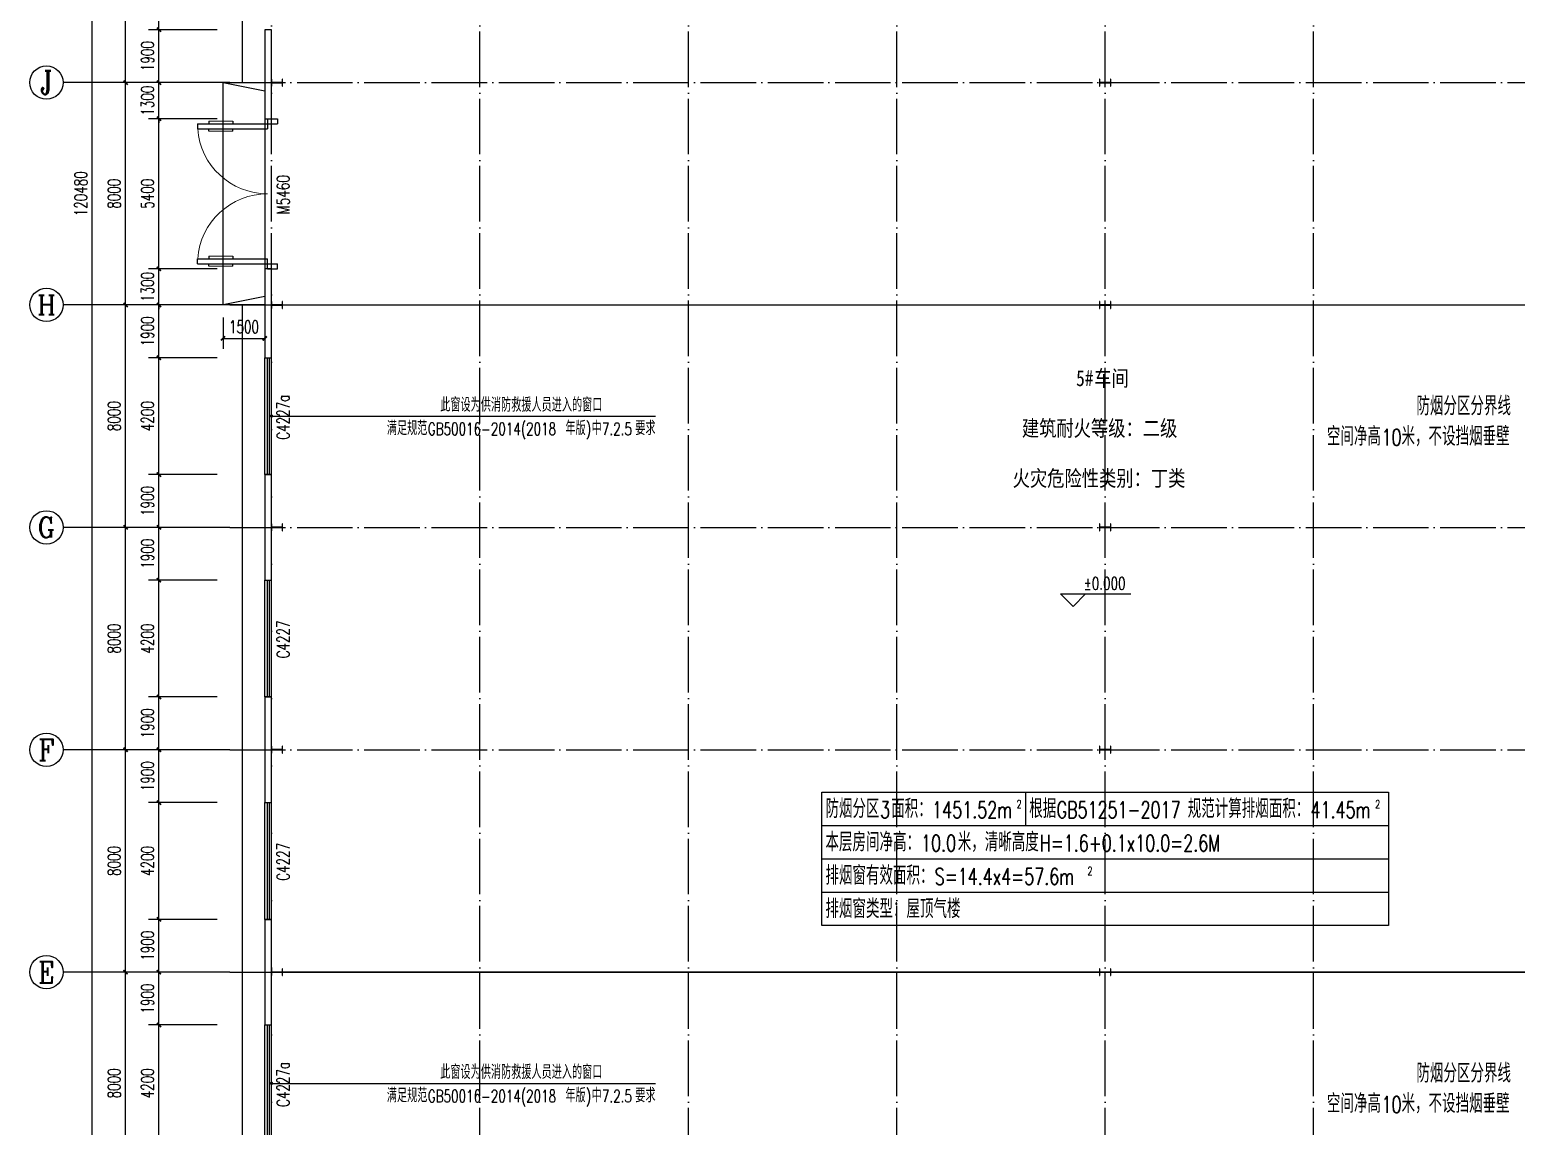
# Model space of a CAD drawing. Extents: x 14591016 to 15383666, y -730593 to -510197.
# Drawn here: x 14687266 to 14740759, y -680186 to -640743 of the extents above; entities that cross this region are included whole.
import ezdxf
from ezdxf.enums import TextEntityAlignment as Align

# ---------------------------------------------------------------- set-up
doc = ezdxf.new("R2010")
doc.units = 0
doc.header["$LTSCALE"] = 1000
doc.header["$MEASUREMENT"] = 0
doc.linetypes.add('DASH', pattern=[0.35, 0.25, -0.1])
doc.linetypes.add('DOTE', pattern=[2.42, 2, -0.2, 0.02, -0.2])
for name, color, linetype in [('AXIS', 3, 'Continuous'), ('AXIS_TEXT', 7, 'Continuous'), ('COLUMN', 2, 'Continuous'), ('DIM_ELEV', 3, 'Continuous'), ('DIM_LEAD', 3, 'Continuous'), ('DIM_SYMB', 3, 'Continuous'), ('DOTE', 1, 'DOTE'), ('PUB_DIM', 3, 'Continuous'), ('PUB_TEXT', 7, 'Continuous'), ('WALL-PARAPET', 6, 'Continuous'), ('WINDOW', 4, 'Continuous'), ('WINDOW_TEXT', 7, 'Continuous')]:
    doc.layers.add(name, color=color, linetype=linetype)
doc.styles.add('_TCH_AXIS', font='COMPLEX', dxfattribs={"bigfont": 'GBCBIG'})
doc.styles.add('_TCH_DIM', font='SIMPLEX', dxfattribs={"bigfont": 'GBCBIG'})
doc.styles.add('_TCH_DIM_T3', font='SIMPLEX', dxfattribs={"width": 0.705882, "bigfont": 'GBCBIG'})
doc.styles.add('_TCH_WINDOW', font='SIMPLEX', dxfattribs={"height": 3.5, "bigfont": 'GBCBIG'})
doc.styles.add('COMPLEX', font='COMPLEX')
doc.styles.add('YAYA', font='', dxfattribs={"width": 0.8, "height": 1})
doc.styles.get('YAYA').set_extended_font_data('SimSun')
doc.dimstyles.new('_TCH_ARCH&&150', dxfattribs={"dimtxt": 446.25, "dimasz": 150, "dimexe": 375, "dimexo": 450, "dimgap": 189.375, "dimtad": 1, "dimdec": 0, "dimzin": 0, "dimdsep": 46, "dimtxsty": '_TCH_DIM_T3', "dimblk": 'ARCHTICK', "dimcen": 0.09, "dimclrt": 7, "dimazin": 2, "dimtfac": 1, "dimtdec": 0, "dimtix": 1, "dimtmove": 2, "dimatfit": 3, "dimfxl": 0, "dimtolj": 1, "dimtzin": 0, "dimarcsym": 0})

# ---------------------------------------------------------------- blocks, each defined once
blk = doc.blocks.new('A$C797E1D2B')
at = {"layer": 'COLUMN'}
h = blk.add_hatch(color=256, dxfattribs=at)
h.paths.add_polyline_path([(125, 400), (250, 400), (250, 388), (130, 388), (130, 200), (125, 200)])
h.paths.add_polyline_path([(0, 400), (125, 400), (125, 200), (120, 200), (120, 388), (0, 388)])
h.paths.add_polyline_path([(0, 12), (120, 12), (120, 200), (125, 200), (125, 0), (0, 0)])
h.paths.add_polyline_path([(125, 200), (130, 200), (130, 12), (250, 12), (250, 0), (125, 0)])
blk.add_lwpolyline([(250, 0), (250, 12), (130, 12), (130, 388), (250, 388), (250, 400), (0, 400), (0, 388), (120, 388), (120, 12), (0, 12), (0, 0)], close=True, dxfattribs=at)
blk = doc.blocks.new('$DorLib2D$00000011')
for p, q in [((-0.4667, 0.4709), (-0.4667, -0.0625)), ((-0.4667, 0.4709), (-0.4333, 0.4709)), ((-0.4333, 0.4709), (-0.4333, 0.0042)), ((0.4333, 0.4709), (0.4333, 0.0042)), ((0.4667, 0.4709), (0.4333, 0.4709)), ((0.4667, 0.4709), (0.4667, -0.0625)), ((-0.4833, 0.3962), (-0.4667, 0.3962)), ((-0.4167, 0.3962), (-0.4333, 0.3962)), ((0.4167, 0.3962), (0.4333, 0.3962)), ((0.4833, 0.3962), (0.4667, 0.3962)), ((-0.4833, 0.2346), (-0.4667, 0.2346)), ((-0.4167, 0.2346), (-0.4333, 0.2346)), ((0.4167, 0.2346), (0.4333, 0.2346)), ((0.4833, 0.2346), (0.4667, 0.2346)), ((-0.5, 0.0042), (-0.4333, 0.0042)), ((-0.5, 0.0042), (-0.5, -0.0625)), ((0.5, 0.0042), (0.4333, 0.0042)), ((0.5, 0.0042), (0.5, -0.0625)), ((-0.5, -0.0625), (-0.4667, -0.0625)), ((0.5, -0.0625), (0.4667, -0.0625))]:
    blk.add_line(p, q)
at = {"lineweight": 13}
for p, q in [((-0.4833, 0.3962), (-0.4833, 0.2346)), ((-0.4167, 0.3962), (-0.4167, 0.2346)), ((0.4167, 0.3962), (0.4167, 0.2346)), ((0.4833, 0.3962), (0.4833, 0.2346))]:
    blk.add_line(p, q, dxfattribs=at)
for centre, start, end in [((-0.4667, 0.0042), 0, 85.90396), ((0.4667, 0.0042), 94.09604, 180)]:
    blk.add_arc(centre, 0.4667, start, end, dxfattribs=at)
blk = doc.blocks.new('$TCHSYS$WIN2D')
for p, q in [((-0.5, 0.5), (0.5, 0.5)), ((-0.5, 0.5), (-0.5, -0.5)), ((0.5, 0.5), (0.5, -0.5)), ((0.5, 0.167), (-0.5, 0.167)), ((0.5, -0.167), (-0.5, -0.167)), ((-0.5, -0.5), (0.5, -0.5))]:
    blk.add_line(p, q)
blk = doc.blocks.new('_AXISO')
blk.add_circle((0, 0), 0.5)
at = {"layer": 'AXIS_TEXT', "style": 'COMPLEX', "width": 1.041667}
blk.add_attdef('A', text='', height=0.56, dxfattribs=at).set_placement((-0.25, -0.28), (0.25, -0.28), align=Align.FIT)
blk = doc.blocks.new('_ArchTick')
at = {"color": 0, "linetype": 'ByBlock', "const_width": 0.4}
blk.add_lwpolyline([(-0.5, -0.5), (0.5, 0.5)], dxfattribs=at)
blk = doc.blocks.new('*D67')
at = {"layer": 'AXIS', "color": 0, "lineweight": -2}
for p, q in [((14694016, -586403), (14689141, -586403)), ((14689516, -706883), (14689516, -586403)), ((14694016, -706883), (14689141, -706883))]:
    blk.add_line(p, q, dxfattribs=at)
at = {"layer": 'Defpoints', "color": 0}
for p in [(14689516, -586403), (14694466, -586403), (14694466, -706883)]:
    blk.add_point(p, dxfattribs=at)
at = {"layer": 'AXIS', "color": 0, "lineweight": -2, "xscale": 150, "yscale": 150, "zscale": 150}
for p, rotation in [((14689516, -586403), 90), ((14689516, -706883), 270)]:
    blk.add_blockref('_ArchTick', p, dxfattribs=dict(at, rotation=rotation))
at = {"layer": 'AXIS', "color": 7, "insert": (14689104, -646643), "char_height": 446.2, "attachment_point": 5, "rotation": 90, "style": '_TCH_DIM_T3'}
blk.add_mtext('\\A1;120480', dxfattribs=at)
blk = doc.blocks.new('*D72')
at = {"layer": 'AXIS', "color": 0, "lineweight": -2}
for p, q in [((14694016, -674643), (14690341, -674643)), ((14690716, -682643), (14690716, -674643)), ((14694016, -682643), (14690341, -682643))]:
    blk.add_line(p, q, dxfattribs=at)
at = {"layer": 'Defpoints', "color": 0}
for p in [(14690716, -674643), (14694466, -674643), (14694466, -682643)]:
    blk.add_point(p, dxfattribs=at)
at = {"layer": 'AXIS', "color": 0, "lineweight": -2, "xscale": 150, "yscale": 150, "zscale": 150}
for p, rotation in [((14690716, -674643), 90), ((14690716, -682643), 270)]:
    blk.add_blockref('_ArchTick', p, dxfattribs=dict(at, rotation=rotation))
at = {"layer": 'AXIS', "color": 7, "insert": (14690304, -678643), "char_height": 446.2, "attachment_point": 5, "rotation": 90, "style": '_TCH_DIM_T3'}
blk.add_mtext('\\A1;8000', dxfattribs=at)
blk = doc.blocks.new('*D73')
at = {"layer": 'AXIS', "color": 0, "lineweight": -2}
for p, q in [((14694016, -666643), (14690341, -666643)), ((14690716, -674643), (14690716, -666643)), ((14694016, -674643), (14690341, -674643))]:
    blk.add_line(p, q, dxfattribs=at)
at = {"layer": 'Defpoints', "color": 0}
for p in [(14690716, -666643), (14694466, -666643), (14694466, -674643)]:
    blk.add_point(p, dxfattribs=at)
at = {"layer": 'AXIS', "color": 0, "lineweight": -2, "xscale": 150, "yscale": 150, "zscale": 150}
for p, rotation in [((14690716, -666643), 90), ((14690716, -674643), 270)]:
    blk.add_blockref('_ArchTick', p, dxfattribs=dict(at, rotation=rotation))
at = {"layer": 'AXIS', "color": 7, "insert": (14690304, -670643), "char_height": 446.2, "attachment_point": 5, "rotation": 90, "style": '_TCH_DIM_T3'}
blk.add_mtext('\\A1;8000', dxfattribs=at)
blk = doc.blocks.new('*D74')
at = {"layer": 'AXIS', "color": 0, "lineweight": -2}
for p, q in [((14694016, -658643), (14690341, -658643)), ((14690716, -666643), (14690716, -658643)), ((14694016, -666643), (14690341, -666643))]:
    blk.add_line(p, q, dxfattribs=at)
at = {"layer": 'Defpoints', "color": 0}
for p in [(14690716, -658643), (14694466, -658643), (14694466, -666643)]:
    blk.add_point(p, dxfattribs=at)
at = {"layer": 'AXIS', "color": 0, "lineweight": -2, "xscale": 150, "yscale": 150, "zscale": 150}
for p, rotation in [((14690716, -658643), 90), ((14690716, -666643), 270)]:
    blk.add_blockref('_ArchTick', p, dxfattribs=dict(at, rotation=rotation))
at = {"layer": 'AXIS', "color": 7, "insert": (14690304, -662643), "char_height": 446.2, "attachment_point": 5, "rotation": 90, "style": '_TCH_DIM_T3'}
blk.add_mtext('\\A1;8000', dxfattribs=at)
blk = doc.blocks.new('*D75')
at = {"layer": 'AXIS', "color": 0, "lineweight": -2}
for p, q in [((14694016, -650643), (14690341, -650643)), ((14690716, -658643), (14690716, -650643)), ((14694016, -658643), (14690341, -658643))]:
    blk.add_line(p, q, dxfattribs=at)
at = {"layer": 'Defpoints', "color": 0}
for p in [(14690716, -650643), (14694466, -650643), (14694466, -658643)]:
    blk.add_point(p, dxfattribs=at)
at = {"layer": 'AXIS', "color": 0, "lineweight": -2, "xscale": 150, "yscale": 150, "zscale": 150}
for p, rotation in [((14690716, -650643), 90), ((14690716, -658643), 270)]:
    blk.add_blockref('_ArchTick', p, dxfattribs=dict(at, rotation=rotation))
at = {"layer": 'AXIS', "color": 7, "insert": (14690304, -654643), "char_height": 446.2, "attachment_point": 5, "rotation": 90, "style": '_TCH_DIM_T3'}
blk.add_mtext('\\A1;8000', dxfattribs=at)
blk = doc.blocks.new('*D76')
at = {"layer": 'AXIS', "color": 0, "lineweight": -2}
for p, q in [((14694016, -642643), (14690341, -642643)), ((14690716, -650643), (14690716, -642643)), ((14694016, -650643), (14690341, -650643))]:
    blk.add_line(p, q, dxfattribs=at)
at = {"layer": 'Defpoints', "color": 0}
for p in [(14690716, -642643), (14694466, -642643), (14694466, -650643)]:
    blk.add_point(p, dxfattribs=at)
at = {"layer": 'AXIS', "color": 0, "lineweight": -2, "xscale": 150, "yscale": 150, "zscale": 150}
for p, rotation in [((14690716, -642643), 90), ((14690716, -650643), 270)]:
    blk.add_blockref('_ArchTick', p, dxfattribs=dict(at, rotation=rotation))
at = {"layer": 'AXIS', "color": 7, "insert": (14690304, -646643), "char_height": 446.2, "attachment_point": 5, "rotation": 90, "style": '_TCH_DIM_T3'}
blk.add_mtext('\\A1;8000', dxfattribs=at)
blk = doc.blocks.new('*D77')
at = {"layer": 'AXIS', "color": 0, "lineweight": -2}
for p, q in [((14694016, -634643), (14690341, -634643)), ((14690716, -642643), (14690716, -634643)), ((14694016, -642643), (14690341, -642643))]:
    blk.add_line(p, q, dxfattribs=at)
at = {"layer": 'Defpoints', "color": 0}
for p in [(14690716, -634643), (14694466, -634643), (14694466, -642643)]:
    blk.add_point(p, dxfattribs=at)
at = {"layer": 'AXIS', "color": 0, "lineweight": -2, "xscale": 150, "yscale": 150, "zscale": 150}
for p, rotation in [((14690716, -634643), 90), ((14690716, -642643), 270)]:
    blk.add_blockref('_ArchTick', p, dxfattribs=dict(at, rotation=rotation))
at = {"layer": 'AXIS', "color": 7, "insert": (14690304, -638643), "char_height": 446.2, "attachment_point": 5, "rotation": 90, "style": '_TCH_DIM_T3'}
blk.add_mtext('\\A1;8000', dxfattribs=at)
blk = doc.blocks.new('*D359')
at = {"layer": 'Defpoints', "color": 0}
for p in [(14691916, -636543), (14694466, -636543), (14694466, -640743)]:
    blk.add_point(p, dxfattribs=at)
at = {"layer": 'PUB_DIM', "color": 0, "lineweight": -2}
for p, q in [((14694016, -636543), (14691541, -636543)), ((14691916, -640743), (14691916, -636543)), ((14694016, -640743), (14691541, -640743))]:
    blk.add_line(p, q, dxfattribs=at)
at = {"layer": 'PUB_DIM', "color": 0, "lineweight": -2, "xscale": 150, "yscale": 150, "zscale": 150}
for p, rotation in [((14691916, -636543), 90), ((14691916, -640743), 270)]:
    blk.add_blockref('_ArchTick', p, dxfattribs=dict(at, rotation=rotation))
at = {"layer": 'PUB_DIM', "color": 7, "insert": (14691504, -638643), "char_height": 446.2, "attachment_point": 5, "rotation": 90, "style": '_TCH_DIM_T3'}
blk.add_mtext('\\A1;4200', dxfattribs=at)
blk = doc.blocks.new('*D360')
at = {"layer": 'Defpoints', "color": 0}
for p in [(14691916, -640743), (14694466, -640743), (14694466, -642643)]:
    blk.add_point(p, dxfattribs=at)
at = {"layer": 'PUB_DIM', "color": 0, "lineweight": -2}
for p, q in [((14694016, -640743), (14691541, -640743)), ((14691916, -642643), (14691916, -640743)), ((14694016, -642643), (14691541, -642643))]:
    blk.add_line(p, q, dxfattribs=at)
at = {"layer": 'PUB_DIM', "color": 0, "lineweight": -2, "xscale": 150, "yscale": 150, "zscale": 150}
for p, rotation in [((14691916, -640743), 90), ((14691916, -642643), 270)]:
    blk.add_blockref('_ArchTick', p, dxfattribs=dict(at, rotation=rotation))
at = {"layer": 'PUB_DIM', "color": 7, "insert": (14691504, -641693), "char_height": 446.2, "attachment_point": 5, "rotation": 90, "style": '_TCH_DIM_T3'}
blk.add_mtext('\\A1;1900', dxfattribs=at)
blk = doc.blocks.new('*D361')
at = {"layer": 'Defpoints', "color": 0}
for p in [(14691916, -642643), (14694466, -642643), (14694466, -643943)]:
    blk.add_point(p, dxfattribs=at)
at = {"layer": 'PUB_DIM', "color": 0, "lineweight": -2}
for p, q in [((14694016, -642643), (14691541, -642643)), ((14691916, -642643), (14691916, -642493)), ((14691916, -643943), (14691916, -642643)), ((14694016, -643943), (14691541, -643943)), ((14691916, -643943), (14691916, -644093))]:
    blk.add_line(p, q, dxfattribs=at)
at = {"layer": 'PUB_DIM', "color": 0, "lineweight": -2, "xscale": 150, "yscale": 150, "zscale": 150}
for p, rotation in [((14691916, -642643), 270), ((14691916, -643943), 90)]:
    blk.add_blockref('_ArchTick', p, dxfattribs=dict(at, rotation=rotation))
at = {"layer": 'PUB_DIM', "color": 7, "insert": (14691504, -643293), "char_height": 446.2, "attachment_point": 5, "rotation": 90, "style": '_TCH_DIM_T3'}
blk.add_mtext('\\A1;1300', dxfattribs=at)
blk = doc.blocks.new('*D362')
at = {"layer": 'Defpoints', "color": 0}
for p in [(14691916, -643943), (14694466, -643943), (14694466, -649343)]:
    blk.add_point(p, dxfattribs=at)
at = {"layer": 'PUB_DIM', "color": 0, "lineweight": -2}
for p, q in [((14694016, -643943), (14691541, -643943)), ((14691916, -649343), (14691916, -643943)), ((14694016, -649343), (14691541, -649343))]:
    blk.add_line(p, q, dxfattribs=at)
at = {"layer": 'PUB_DIM', "color": 0, "lineweight": -2, "xscale": 150, "yscale": 150, "zscale": 150}
for p, rotation in [((14691916, -643943), 90), ((14691916, -649343), 270)]:
    blk.add_blockref('_ArchTick', p, dxfattribs=dict(at, rotation=rotation))
at = {"layer": 'PUB_DIM', "color": 7, "insert": (14691504, -646643), "char_height": 446.2, "attachment_point": 5, "rotation": 90, "style": '_TCH_DIM_T3'}
blk.add_mtext('\\A1;5400', dxfattribs=at)
blk = doc.blocks.new('*D363')
at = {"layer": 'Defpoints', "color": 0}
for p in [(14691916, -649343), (14694466, -649343), (14694466, -650643)]:
    blk.add_point(p, dxfattribs=at)
at = {"layer": 'PUB_DIM', "color": 0, "lineweight": -2}
for p, q in [((14694016, -649343), (14691541, -649343)), ((14691916, -649343), (14691916, -649193)), ((14691916, -650643), (14691916, -649343)), ((14694016, -650643), (14691541, -650643)), ((14691916, -650643), (14691916, -650793))]:
    blk.add_line(p, q, dxfattribs=at)
at = {"layer": 'PUB_DIM', "color": 0, "lineweight": -2, "xscale": 150, "yscale": 150, "zscale": 150}
for p, rotation in [((14691916, -649343), 270), ((14691916, -650643), 90)]:
    blk.add_blockref('_ArchTick', p, dxfattribs=dict(at, rotation=rotation))
at = {"layer": 'PUB_DIM', "color": 7, "insert": (14691504, -649993), "char_height": 446.2, "attachment_point": 5, "rotation": 90, "style": '_TCH_DIM_T3'}
blk.add_mtext('\\A1;1300', dxfattribs=at)
blk = doc.blocks.new('*D364')
at = {"layer": 'Defpoints', "color": 0}
for p in [(14691916, -650643), (14694466, -650643), (14694466, -652543)]:
    blk.add_point(p, dxfattribs=at)
at = {"layer": 'PUB_DIM', "color": 0, "lineweight": -2}
for p, q in [((14694016, -650643), (14691541, -650643)), ((14691916, -652543), (14691916, -650643)), ((14694016, -652543), (14691541, -652543))]:
    blk.add_line(p, q, dxfattribs=at)
at = {"layer": 'PUB_DIM', "color": 0, "lineweight": -2, "xscale": 150, "yscale": 150, "zscale": 150}
for p, rotation in [((14691916, -650643), 90), ((14691916, -652543), 270)]:
    blk.add_blockref('_ArchTick', p, dxfattribs=dict(at, rotation=rotation))
at = {"layer": 'PUB_DIM', "color": 7, "insert": (14691504, -651593), "char_height": 446.2, "attachment_point": 5, "rotation": 90, "style": '_TCH_DIM_T3'}
blk.add_mtext('\\A1;1900', dxfattribs=at)
blk = doc.blocks.new('*D365')
at = {"layer": 'Defpoints', "color": 0}
for p in [(14691916, -652543), (14694466, -652543), (14694466, -656743)]:
    blk.add_point(p, dxfattribs=at)
at = {"layer": 'PUB_DIM', "color": 0, "lineweight": -2}
for p, q in [((14694016, -652543), (14691541, -652543)), ((14691916, -656743), (14691916, -652543)), ((14694016, -656743), (14691541, -656743))]:
    blk.add_line(p, q, dxfattribs=at)
at = {"layer": 'PUB_DIM', "color": 0, "lineweight": -2, "xscale": 150, "yscale": 150, "zscale": 150}
for p, rotation in [((14691916, -652543), 90), ((14691916, -656743), 270)]:
    blk.add_blockref('_ArchTick', p, dxfattribs=dict(at, rotation=rotation))
at = {"layer": 'PUB_DIM', "color": 7, "insert": (14691504, -654643), "char_height": 446.2, "attachment_point": 5, "rotation": 90, "style": '_TCH_DIM_T3'}
blk.add_mtext('\\A1;4200', dxfattribs=at)
blk = doc.blocks.new('*D366')
at = {"layer": 'Defpoints', "color": 0}
for p in [(14691916, -656743), (14694466, -656743), (14694466, -658643)]:
    blk.add_point(p, dxfattribs=at)
at = {"layer": 'PUB_DIM', "color": 0, "lineweight": -2}
for p, q in [((14694016, -656743), (14691541, -656743)), ((14691916, -658643), (14691916, -656743)), ((14694016, -658643), (14691541, -658643))]:
    blk.add_line(p, q, dxfattribs=at)
at = {"layer": 'PUB_DIM', "color": 0, "lineweight": -2, "xscale": 150, "yscale": 150, "zscale": 150}
for p, rotation in [((14691916, -656743), 90), ((14691916, -658643), 270)]:
    blk.add_blockref('_ArchTick', p, dxfattribs=dict(at, rotation=rotation))
at = {"layer": 'PUB_DIM', "color": 7, "insert": (14691504, -657693), "char_height": 446.2, "attachment_point": 5, "rotation": 90, "style": '_TCH_DIM_T3'}
blk.add_mtext('\\A1;1900', dxfattribs=at)
blk = doc.blocks.new('*D367')
at = {"layer": 'Defpoints', "color": 0}
for p in [(14691916, -658643), (14694466, -658643), (14694466, -660543)]:
    blk.add_point(p, dxfattribs=at)
at = {"layer": 'PUB_DIM', "color": 0, "lineweight": -2}
for p, q in [((14694016, -658643), (14691541, -658643)), ((14691916, -660543), (14691916, -658643)), ((14694016, -660543), (14691541, -660543))]:
    blk.add_line(p, q, dxfattribs=at)
at = {"layer": 'PUB_DIM', "color": 0, "lineweight": -2, "xscale": 150, "yscale": 150, "zscale": 150}
for p, rotation in [((14691916, -658643), 90), ((14691916, -660543), 270)]:
    blk.add_blockref('_ArchTick', p, dxfattribs=dict(at, rotation=rotation))
at = {"layer": 'PUB_DIM', "color": 7, "insert": (14691504, -659593), "char_height": 446.2, "attachment_point": 5, "rotation": 90, "style": '_TCH_DIM_T3'}
blk.add_mtext('\\A1;1900', dxfattribs=at)
blk = doc.blocks.new('*D368')
at = {"layer": 'Defpoints', "color": 0}
for p in [(14691916, -660543), (14694466, -660543), (14694466, -664743)]:
    blk.add_point(p, dxfattribs=at)
at = {"layer": 'PUB_DIM', "color": 0, "lineweight": -2}
for p, q in [((14694016, -660543), (14691541, -660543)), ((14691916, -664743), (14691916, -660543)), ((14694016, -664743), (14691541, -664743))]:
    blk.add_line(p, q, dxfattribs=at)
at = {"layer": 'PUB_DIM', "color": 0, "lineweight": -2, "xscale": 150, "yscale": 150, "zscale": 150}
for p, rotation in [((14691916, -660543), 90), ((14691916, -664743), 270)]:
    blk.add_blockref('_ArchTick', p, dxfattribs=dict(at, rotation=rotation))
at = {"layer": 'PUB_DIM', "color": 7, "insert": (14691504, -662643), "char_height": 446.2, "attachment_point": 5, "rotation": 90, "style": '_TCH_DIM_T3'}
blk.add_mtext('\\A1;4200', dxfattribs=at)
blk = doc.blocks.new('*D369')
at = {"layer": 'Defpoints', "color": 0}
for p in [(14691916, -664743), (14694466, -664743), (14694466, -666643)]:
    blk.add_point(p, dxfattribs=at)
at = {"layer": 'PUB_DIM', "color": 0, "lineweight": -2}
for p, q in [((14694016, -664743), (14691541, -664743)), ((14691916, -666643), (14691916, -664743)), ((14694016, -666643), (14691541, -666643))]:
    blk.add_line(p, q, dxfattribs=at)
at = {"layer": 'PUB_DIM', "color": 0, "lineweight": -2, "xscale": 150, "yscale": 150, "zscale": 150}
for p, rotation in [((14691916, -664743), 90), ((14691916, -666643), 270)]:
    blk.add_blockref('_ArchTick', p, dxfattribs=dict(at, rotation=rotation))
at = {"layer": 'PUB_DIM', "color": 7, "insert": (14691504, -665693), "char_height": 446.2, "attachment_point": 5, "rotation": 90, "style": '_TCH_DIM_T3'}
blk.add_mtext('\\A1;1900', dxfattribs=at)
blk = doc.blocks.new('*D370')
at = {"layer": 'Defpoints', "color": 0}
for p in [(14691916, -666643), (14694466, -666643), (14694466, -668543)]:
    blk.add_point(p, dxfattribs=at)
at = {"layer": 'PUB_DIM', "color": 0, "lineweight": -2}
for p, q in [((14694016, -666643), (14691541, -666643)), ((14691916, -668543), (14691916, -666643)), ((14694016, -668543), (14691541, -668543))]:
    blk.add_line(p, q, dxfattribs=at)
at = {"layer": 'PUB_DIM', "color": 0, "lineweight": -2, "xscale": 150, "yscale": 150, "zscale": 150}
for p, rotation in [((14691916, -666643), 90), ((14691916, -668543), 270)]:
    blk.add_blockref('_ArchTick', p, dxfattribs=dict(at, rotation=rotation))
at = {"layer": 'PUB_DIM', "color": 7, "insert": (14691504, -667593), "char_height": 446.2, "attachment_point": 5, "rotation": 90, "style": '_TCH_DIM_T3'}
blk.add_mtext('\\A1;1900', dxfattribs=at)
blk = doc.blocks.new('*D371')
at = {"layer": 'Defpoints', "color": 0}
for p in [(14691916, -668543), (14694466, -668543), (14694466, -672743)]:
    blk.add_point(p, dxfattribs=at)
at = {"layer": 'PUB_DIM', "color": 0, "lineweight": -2}
for p, q in [((14694016, -668543), (14691541, -668543)), ((14691916, -672743), (14691916, -668543)), ((14694016, -672743), (14691541, -672743))]:
    blk.add_line(p, q, dxfattribs=at)
at = {"layer": 'PUB_DIM', "color": 0, "lineweight": -2, "xscale": 150, "yscale": 150, "zscale": 150}
for p, rotation in [((14691916, -668543), 90), ((14691916, -672743), 270)]:
    blk.add_blockref('_ArchTick', p, dxfattribs=dict(at, rotation=rotation))
at = {"layer": 'PUB_DIM', "color": 7, "insert": (14691504, -670643), "char_height": 446.2, "attachment_point": 5, "rotation": 90, "style": '_TCH_DIM_T3'}
blk.add_mtext('\\A1;4200', dxfattribs=at)
blk = doc.blocks.new('*D372')
at = {"layer": 'Defpoints', "color": 0}
for p in [(14691916, -672743), (14694466, -672743), (14694466, -674643)]:
    blk.add_point(p, dxfattribs=at)
at = {"layer": 'PUB_DIM', "color": 0, "lineweight": -2}
for p, q in [((14694016, -672743), (14691541, -672743)), ((14691916, -674643), (14691916, -672743)), ((14694016, -674643), (14691541, -674643))]:
    blk.add_line(p, q, dxfattribs=at)
at = {"layer": 'PUB_DIM', "color": 0, "lineweight": -2, "xscale": 150, "yscale": 150, "zscale": 150}
for p, rotation in [((14691916, -672743), 90), ((14691916, -674643), 270)]:
    blk.add_blockref('_ArchTick', p, dxfattribs=dict(at, rotation=rotation))
at = {"layer": 'PUB_DIM', "color": 7, "insert": (14691504, -673693), "char_height": 446.2, "attachment_point": 5, "rotation": 90, "style": '_TCH_DIM_T3'}
blk.add_mtext('\\A1;1900', dxfattribs=at)
blk = doc.blocks.new('*D373')
at = {"layer": 'Defpoints', "color": 0}
for p in [(14691916, -674643), (14694466, -674643), (14694466, -676543)]:
    blk.add_point(p, dxfattribs=at)
at = {"layer": 'PUB_DIM', "color": 0, "lineweight": -2}
for p, q in [((14694016, -674643), (14691541, -674643)), ((14691916, -676543), (14691916, -674643)), ((14694016, -676543), (14691541, -676543))]:
    blk.add_line(p, q, dxfattribs=at)
at = {"layer": 'PUB_DIM', "color": 0, "lineweight": -2, "xscale": 150, "yscale": 150, "zscale": 150}
for p, rotation in [((14691916, -674643), 90), ((14691916, -676543), 270)]:
    blk.add_blockref('_ArchTick', p, dxfattribs=dict(at, rotation=rotation))
at = {"layer": 'PUB_DIM', "color": 7, "insert": (14691504, -675593), "char_height": 446.2, "attachment_point": 5, "rotation": 90, "style": '_TCH_DIM_T3'}
blk.add_mtext('\\A1;1900', dxfattribs=at)
blk = doc.blocks.new('*D374')
at = {"layer": 'Defpoints', "color": 0}
for p in [(14691916, -676543), (14694466, -676543), (14694466, -680743)]:
    blk.add_point(p, dxfattribs=at)
at = {"layer": 'PUB_DIM', "color": 0, "lineweight": -2}
for p, q in [((14694016, -676543), (14691541, -676543)), ((14691916, -680743), (14691916, -676543)), ((14694016, -680743), (14691541, -680743))]:
    blk.add_line(p, q, dxfattribs=at)
at = {"layer": 'PUB_DIM', "color": 0, "lineweight": -2, "xscale": 150, "yscale": 150, "zscale": 150}
for p, rotation in [((14691916, -676543), 90), ((14691916, -680743), 270)]:
    blk.add_blockref('_ArchTick', p, dxfattribs=dict(at, rotation=rotation))
at = {"layer": 'PUB_DIM', "color": 7, "insert": (14691504, -678643), "char_height": 446.2, "attachment_point": 5, "rotation": 90, "style": '_TCH_DIM_T3'}
blk.add_mtext('\\A1;4200', dxfattribs=at)
blk = doc.blocks.new('*D393')
at = {"layer": 'Defpoints', "color": 0}
for p in [(14694226, -650643), (14695726, -650643), (14695726, -651843)]:
    blk.add_point(p, dxfattribs=at)
at = {"layer": 'PUB_DIM', "color": 0, "lineweight": -2}
for p, q in [((14694226, -651093), (14694226, -652218)), ((14695726, -651093), (14695726, -652218)), ((14694226, -651843), (14695726, -651843))]:
    blk.add_line(p, q, dxfattribs=at)
at = {"layer": 'PUB_DIM', "color": 0, "lineweight": -2, "xscale": 150, "yscale": 150, "zscale": 150, "rotation": 180}
blk.add_blockref('_ArchTick', (14694226, -651843), dxfattribs=at)
at = {"layer": 'PUB_DIM', "color": 0, "lineweight": -2, "xscale": 150, "yscale": 150, "zscale": 150}
blk.add_blockref('_ArchTick', (14695726, -651843), dxfattribs=at)
at = {"layer": 'PUB_DIM', "color": 7, "insert": (14694976, -651430), "char_height": 446.2, "attachment_point": 5, "style": '_TCH_DIM_T3'}
blk.add_mtext('\\A1;1500', dxfattribs=at)

msp = doc.modelspace()

# ---------------------------------------------------------------- linework, layer by layer
at = {"ltscale": 0.5}
for p, q in [((14694226.1, -642642.5), (14695726.1, -642942.5)), ((14695726.1, -650342.5), (14694226.1, -650642.5))]:
    msp.add_line(p, q, dxfattribs=at)
for p, q in [((14723099.5, -668166.1), (14723099.5, -669366.1)), ((14715766.1, -669366.1), (14736166.1, -669366.1)), ((14715766.1, -670566.1), (14736166.1, -670566.1)), ((14715766.1, -671766.1), (14736166.1, -671766.1))]:
    msp.add_line(p, q)
for points in [[(14694926.1, -642642.5), (14694926.1, -602642.5)], [(14695726.1, -650642.5), (14694226.1, -650642.5), (14694226.1, -642642.5), (14695726.1, -642642.5)], [(14694926.1, -690642.5), (14694926.1, -650642.5)]]:
    msp.add_lwpolyline(points, dxfattribs=at)
at = {"linetype": 'DASH', "ltscale": 5, "const_width": 50}
for points in [[(14695966.1, -650642.5), (14755966.1, -650642.5)], [(14695966.1, -674642.5), (14755966.1, -674642.5)]]:
    msp.add_lwpolyline(points, dxfattribs=at)
msp.add_lwpolyline([(14715766.1, -668166.1), (14736166.1, -668166.1), (14736166.1, -672966.1), (14715766.1, -672966.1)], close=True)
at = {"layer": 'AXIS'}
for p, q in [((14694466.1, -642642.5), (14688466.1, -642642.5)), ((14694466.1, -650642.5), (14688466.1, -650642.5)), ((14694466.1, -658642.5), (14688466.1, -658642.5)), ((14694466.1, -666642.5), (14688466.1, -666642.5)), ((14694466.1, -674642.5), (14688466.1, -674642.5))]:
    msp.add_line(p, q, dxfattribs=at)
at = {"layer": 'DIM_ELEV'}
for p, q in [((14724813.1, -661489.1), (14724363.1, -661039.1)), ((14724363.1, -661039.1), (14726883.1, -661039.1)), ((14724813.1, -661489.1), (14725263.1, -661039.1))]:
    msp.add_line(p, q, dxfattribs=at)
at = {"layer": 'DIM_LEAD'}
for p, q in [((14695966.1, -654642.5), (14700066.1, -654642.5)), ((14700066.1, -654642.5), (14709787.5, -654642.5)), ((14695966.1, -678642.5), (14700066.1, -678642.5)), ((14700066.1, -678642.5), (14709787.5, -678642.5))]:
    msp.add_line(p, q, dxfattribs=at)
at = {"layer": 'DIM_LEAD', "const_width": 60}
for points in [[(14695936.1, -654642.5, 1), (14695996.1, -654642.5, 1)], [(14695936.1, -678642.5, 1), (14695996.1, -678642.5, 1)]]:
    msp.add_lwpolyline(points, format="xyb", close=True, dxfattribs=at)
at = {"layer": 'DIM_SYMB'}
for points in [[(14740486.7, -654860.2, 0, 0, 0), (14733986.7, -654860.2, 0, 0, 0), (14733986.7, -651242.5, 160, 0, 0), (14733986.7, -650642.5, 0, 0, 0)], [(14740486.7, -678860.2, 0, 0, 0), (14733986.7, -678860.2, 0, 0, 0), (14733986.7, -675242.5, 160, 0, 0), (14733986.7, -674642.5, 0, 0, 0)]]:
    msp.add_lwpolyline(points, format="xyseb", dxfattribs=at)
at = {"layer": 'DOTE'}
for p, q in [((14695966.1, -708142.5), (14695966.1, -585142.5)), ((14703466.1, -708142.5), (14703466.1, -585142.5)), ((14710966.1, -708142.5), (14710966.1, -585142.5)), ((14718466.1, -708142.5), (14718466.1, -585142.5)), ((14725966.1, -708142.5), (14725966.1, -585142.5)), ((14733466.1, -708142.5), (14733466.1, -585142.5)), ((14694466.1, -642642.5), (14757466.1, -642642.5)), ((14694466.1, -650642.5), (14757466.1, -650642.5)), ((14694466.1, -658642.5), (14757466.1, -658642.5)), ((14694466.1, -666642.5), (14757466.1, -666642.5)), ((14694466.1, -674642.5), (14757466.1, -674642.5))]:
    msp.add_line(p, q, dxfattribs=at)
at = {"layer": 'WALL-PARAPET'}
for p, q in [((14695726.1, -640742.5), (14695726.1, -643942.5)), ((14695966.1, -640742.5), (14695726.1, -640742.5)), ((14695966.1, -643942.5), (14695966.1, -640742.5)), ((14695726.1, -643942.5), (14695966.1, -643942.5)), ((14695726.1, -649342.5), (14695726.1, -652542.5)), ((14695966.1, -649342.5), (14695726.1, -649342.5)), ((14695966.1, -652542.5), (14695966.1, -649342.5)), ((14695726.1, -652542.5), (14695966.1, -652542.5)), ((14695726.1, -656742.5), (14695726.1, -660542.5)), ((14695966.1, -656742.5), (14695726.1, -656742.5)), ((14695966.1, -660542.5), (14695966.1, -656742.5)), ((14695726.1, -660542.5), (14695966.1, -660542.5)), ((14695726.1, -664742.5), (14695726.1, -668542.5)), ((14695966.1, -664742.5), (14695726.1, -664742.5)), ((14695966.1, -668542.5), (14695966.1, -664742.5)), ((14695726.1, -668542.5), (14695966.1, -668542.5)), ((14695726.1, -672742.5), (14695726.1, -676542.5)), ((14695966.1, -672742.5), (14695726.1, -672742.5)), ((14695966.1, -676542.5), (14695966.1, -672742.5)), ((14695726.1, -676542.5), (14695966.1, -676542.5))]:
    msp.add_line(p, q, dxfattribs=at)
at = {"layer": 'WINDOW'}
msp.add_line((14695726.1, -643942.5), (14695726.1, -649342.5), dxfattribs=at)

# ---------------------------------------------------------------- block references
at = {"rotation": 270}
for p in [(14695966.1, -642517.5), (14725766.1, -642517.5), (14695966.1, -650517.5), (14725766.1, -650517.5), (14695966.1, -658517.5), (14725766.1, -658517.5), (14695966.1, -666517.5), (14725766.1, -666517.5), (14695966.1, -674517.5), (14725766.1, -674517.5)]:
    msp.add_blockref('A$C797E1D2B', p, dxfattribs=at)
at = {"layer": 'AXIS'}
ref = msp.add_blockref('_AXISO', (14687866.1, -642642.5), dxfattribs=dict(at, xscale=1200, yscale=1200, zscale=1200))
ref.add_attrib('A', 'J', dxfattribs={"layer": 'AXIS_TEXT', "ltscale": 0.5, "height": 850.4, "style": '_TCH_AXIS'}).set_placement((14687643.4, -643067.7), (14688088.9, -643067.7), align=Align.FIT)
ref = msp.add_blockref('_AXISO', (14687866.1, -650642.5), dxfattribs=dict(at, xscale=1200, yscale=1200, zscale=1200))
ref.add_attrib('A', 'H', dxfattribs={"layer": 'AXIS_TEXT', "ltscale": 0.5, "height": 695.2, "style": '_TCH_AXIS'}).set_placement((14687535.1, -650990.1), (14688197.2, -650990.1), align=Align.FIT)
ref = msp.add_blockref('_AXISO', (14687866.1, -658642.5), dxfattribs=dict(at, xscale=1200, yscale=1200, zscale=1200))
ref.add_attrib('A', 'G', dxfattribs={"layer": 'AXIS_TEXT', "ltscale": 0.5, "height": 728.9, "style": '_TCH_AXIS'}).set_placement((14687553.8, -659007), (14688178.5, -659007), align=Align.FIT)
ref = msp.add_blockref('_AXISO', (14687866.1, -666642.5), dxfattribs=dict(at, xscale=1200, yscale=1200, zscale=1200))
ref.add_attrib('A', 'F', dxfattribs={"layer": 'AXIS_TEXT', "ltscale": 0.5, "height": 763.6, "style": '_TCH_AXIS'}).set_placement((14687575.2, -667024.3), (14688157, -667024.3), align=Align.FIT)
ref = msp.add_blockref('_AXISO', (14687866.1, -674642.5), dxfattribs=dict(at, xscale=1200, yscale=1200, zscale=1200))
ref.add_attrib('A', 'E', dxfattribs={"layer": 'AXIS_TEXT', "ltscale": 0.5, "height": 763.6, "style": '_TCH_AXIS'}).set_placement((14687575.2, -675024.3), (14688157, -675024.3), align=Align.FIT)
at = {"layer": 'WINDOW'}
ref = msp.add_blockref('$DorLib2D$00000011', (14695846.1, -646642.5), dxfattribs=dict(at, xscale=5400, yscale=-5400, zscale=5400, rotation=270))
ref.add_attrib('A', 'M5460', (14696609.1, -647377.5), dxfattribs={"layer": 'WINDOW_TEXT', "ltscale": 0.5, "height": 446.25, "rotation": 90, "style": '_TCH_WINDOW', "width": 0.705882})
ref = msp.add_blockref('$TCHSYS$WIN2D', (14695846.1, -654642.5), dxfattribs=dict(at, xscale=-4200, yscale=-240, zscale=-4200, rotation=270))
ref.add_attrib('A', 'C4227a', (14696609.1, -655490), dxfattribs={"layer": 'WINDOW_TEXT', "ltscale": 0.5, "height": 446.25, "rotation": 90, "style": '_TCH_WINDOW', "width": 0.705882})
ref = msp.add_blockref('$TCHSYS$WIN2D', (14695846.1, -662642.5), dxfattribs=dict(at, xscale=-4200, yscale=-240, zscale=-4200, rotation=270))
ref.add_attrib('A', 'C4227', (14696609.1, -663355), dxfattribs={"layer": 'WINDOW_TEXT', "ltscale": 0.5, "height": 446.25, "rotation": 90, "style": '_TCH_WINDOW', "width": 0.705882})
ref = msp.add_blockref('$TCHSYS$WIN2D', (14695846.1, -670642.5), dxfattribs=dict(at, xscale=-4200, yscale=-240, zscale=-4200, rotation=270))
ref.add_attrib('A', 'C4227', (14696609.1, -671355), dxfattribs={"layer": 'WINDOW_TEXT', "ltscale": 0.5, "height": 446.25, "rotation": 90, "style": '_TCH_WINDOW', "width": 0.705882})
ref = msp.add_blockref('$TCHSYS$WIN2D', (14695846.1, -678642.5), dxfattribs=dict(at, xscale=-4200, yscale=-240, zscale=-4200, rotation=270))
ref.add_attrib('A', 'C4227a', (14696609.1, -679490), dxfattribs={"layer": 'WINDOW_TEXT', "ltscale": 0.5, "height": 446.25, "rotation": 90, "style": '_TCH_WINDOW', "width": 0.705882})

# ---------------------------------------------------------------- texts
at = {"layer": 'PUB_TEXT'}
for s, height, style, width, p in [('5#', 569.62, 'YAYA', 0.8, (14724922.1, -653561.9)), ('车间', 569.62, 'YAYA', 0.8, (14725570.2, -653561.9)), ('建筑耐火等级：二级', 569.62, 'YAYA', 0.8, (14722967.6, -655361.9)), ('GB50016-2014(2018', 446.25, '_TCH_DIM', 0.705882, (14701590.4, -655325)), (')', 446.2, '_TCH_DIM', 0.705882, (14707277.7, -655325)), ('7.2.5', 446.25, '_TCH_DIM', 0.705882, (14707856.3, -655325)), ('10', 595, '_TCH_DIM', 0.705882, (14735909.3, -655703.2)), ('火灾危险性类别：丁类', 569.62, 'YAYA', 0.8, (14722636, -657161.9)), ('%%P0.000', 446.25, '_TCH_DIM', 0.705882, (14725188.1, -660881.6)), ('3', 595, '_TCH_DIM', 0.705882, (14717865.4, -669099.4)), ('1451.52m', 595, '_TCH_DIM', 0.705882, (14719739.9, -669099.4)), ('2', 297.5, '_TCH_DIM', 0.705882, (14722779.9, -668749.4)), ('GB51251-2017', 595, '_TCH_DIM', 0.705882, (14724215.8, -669099.4)), ('41.45m', 595, '_TCH_DIM', 0.705882, (14733359.2, -669099.4)), ('2', 297.5, '_TCH_DIM', 0.705882, (14735679.2, -668749.4)), ('10.0', 595, '_TCH_DIM', 0.705882, (14719339.9, -670299.4)), ('H=1.6+0.1x10.0=2.6M', 595, '_TCH_DIM', 0.705882, (14723608.8, -670299.4)), ('S=14.4x4=57.6m', 595, '_TCH_DIM', 0.705882, (14719831.4, -671499.4)), ('2', 297.5, '_TCH_DIM', 0.705882, (14725331.4, -671149.4)), ('GB50016-2014(2018', 446.25, '_TCH_DIM', 0.705882, (14701590.4, -679325)), (')', 446.2, '_TCH_DIM', 0.705882, (14707277.7, -679325)), ('7.2.5', 446.25, '_TCH_DIM', 0.705882, (14707856.3, -679325)), ('10', 595, '_TCH_DIM', 0.705882, (14735909.3, -679703.2))]:
    msp.add_text(s, height=height, dxfattribs=dict(at, style=style, width=width)).set_placement(p)
at = {"layer": 'PUB_TEXT', "style": '_TCH_DIM'}
for s, height, p in [('此窗设为供消防救援人员进入的窗口', 506.383, (14702039.3, -654485)), ('防烟分区分界线', 675.18, (14737165.4, -654612.9)), ('满足规范', 506.38, (14700116, -655325)), ('年版', 506.38, (14706540.4, -655325)), ('中', 506.4, (14707487.7, -655325)), ('要求', 506.38, (14709056.3, -655325)), ('空间净高', 675.18, (14733943.3, -655703.2)), ('米，不设挡烟垂壁', 675.18, (14736629.3, -655703.2)), ('防烟分区', 675.18, (14715899.5, -669099.4)), ('面积：', 675.18, (14718265.4, -669099.4)), ('根据', 675.18, (14723232.8, -669099.4)), ('规范计算排烟面积：', 675.18, (14728935.8, -669099.4)), ('本层房间净高：', 675.18, (14715899.5, -670299.4)), ('米，清晰高度', 675.18, (14720659.9, -670299.4)), ('排烟窗有效面积：', 675.18, (14715899.5, -671499.4)), ('排烟窗类型：屋顶气楼', 675.18, (14715899.5, -672699.4)), ('此窗设为供消防救援人员进入的窗口', 506.383, (14702039.3, -678485)), ('防烟分区分界线', 675.18, (14737165.4, -678612.9)), ('满足规范', 506.38, (14700116, -679325)), ('年版', 506.38, (14706540.4, -679325)), ('中', 506.4, (14707487.7, -679325)), ('要求', 506.38, (14709056.3, -679325)), ('空间净高', 675.18, (14733943.3, -679703.2)), ('米，不设挡烟垂壁', 675.18, (14736629.3, -679703.2))]:
    msp.add_text(s, height=height, dxfattribs=at).set_placement(p)

# ---------------------------------------------------------------- dimensions: what is measured, and where the dimension line sits
at = {"layer": 'AXIS'}
for p1, p2, distance, text, picture, middle in [((14694466.1, -706882.5), (14694466.1, -586402.5), 4950, '120480', '*D67', (14689103.6, -646642.5)), ((14694466.1, -642642.5), (14694466.1, -634642.5), 3750, '8000', '*D77', (14690303.6, -638642.5)), ((14694466.1, -650642.5), (14694466.1, -642642.5), 3750, '8000', '*D76', (14690303.6, -646642.5)), ((14694466.1, -658642.5), (14694466.1, -650642.5), 3750, '8000', '*D75', (14690303.6, -654642.5)), ((14694466.1, -666642.5), (14694466.1, -658642.5), 3750, '8000', '*D74', (14690303.6, -662642.5)), ((14694466.1, -674642.5), (14694466.1, -666642.5), 3750, '8000', '*D73', (14690303.6, -670642.5)), ((14694466.1, -682642.5), (14694466.1, -674642.5), 3750, '8000', '*D72', (14690303.6, -678642.5))]:
    dim = msp.add_aligned_dim(p1=p1, p2=p2, distance=distance, text=text, dimstyle='_TCH_ARCH&&150', dxfattribs=at)
    dim.commit()
    dim.dimension.update_dxf_attribs({"geometry": picture, "text_midpoint": middle})
at = {"layer": 'PUB_DIM'}
for p1, p2, distance, text, picture, middle in [((14694466.1, -640742.5), (14694466.1, -636542.5), 2550, '4200', '*D359', (14691503.6, -638642.5)), ((14694466.1, -642642.5), (14694466.1, -640742.5), 2550, '1900', '*D360', (14691503.6, -641692.5)), ((14694466.1, -643942.5), (14694466.1, -642642.5), 2550, '1300', '*D361', (14691503.6, -643292.5)), ((14694466.1, -649342.5), (14694466.1, -643942.5), 2550, '5400', '*D362', (14691503.6, -646642.5)), ((14694466.1, -650642.5), (14694466.1, -649342.5), 2550, '1300', '*D363', (14691503.6, -649992.5)), ((14694466.1, -652542.5), (14694466.1, -650642.5), 2550, '1900', '*D364', (14691503.6, -651592.5)), ((14694226.1, -650642.5), (14695726.1, -650642.5), -1200, '1500', '*D393', (14694976.1, -651430)), ((14694466.1, -656742.5), (14694466.1, -652542.5), 2550, '4200', '*D365', (14691503.6, -654642.5)), ((14694466.1, -658642.5), (14694466.1, -656742.5), 2550, '1900', '*D366', (14691503.6, -657692.5)), ((14694466.1, -660542.5), (14694466.1, -658642.5), 2550, '1900', '*D367', (14691503.6, -659592.5)), ((14694466.1, -664742.5), (14694466.1, -660542.5), 2550, '4200', '*D368', (14691503.6, -662642.5)), ((14694466.1, -666642.5), (14694466.1, -664742.5), 2550, '1900', '*D369', (14691503.6, -665692.5)), ((14694466.1, -668542.5), (14694466.1, -666642.5), 2550, '1900', '*D370', (14691503.6, -667592.5)), ((14694466.1, -672742.5), (14694466.1, -668542.5), 2550, '4200', '*D371', (14691503.6, -670642.5)), ((14694466.1, -674642.5), (14694466.1, -672742.5), 2550, '1900', '*D372', (14691503.6, -673692.5)), ((14694466.1, -676542.5), (14694466.1, -674642.5), 2550, '1900', '*D373', (14691503.6, -675592.5)), ((14694466.1, -680742.5), (14694466.1, -676542.5), 2550, '4200', '*D374', (14691503.6, -678642.5))]:
    dim = msp.add_aligned_dim(p1=p1, p2=p2, distance=distance, text=text, dimstyle='_TCH_ARCH&&150', dxfattribs=at)
    dim.commit()
    dim.dimension.update_dxf_attribs({"geometry": picture, "text_midpoint": middle})

doc.saveas('drawing.dxf')
